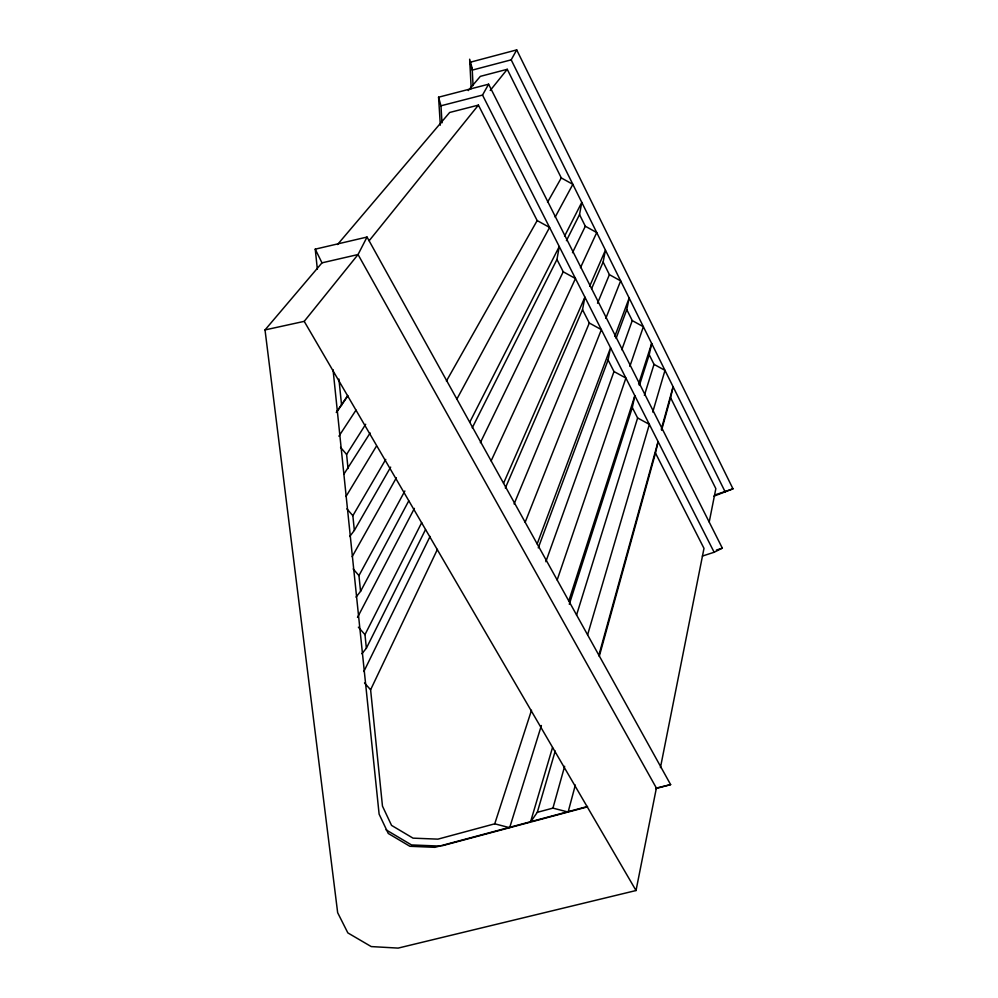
<?xml version="1.0" encoding="UTF-8"?>
<svg xmlns="http://www.w3.org/2000/svg" width="998" height="998" viewBox="0 0 998 998"><rect width="100%" height="100%" fill="white"/><g stroke="black" fill="none" stroke-linecap="round" stroke-linejoin="round"><path stroke-width="1.5" d="M472.229 427.855L556.959 259.468L559.267 246.543L469.721 422.254M566.427 240.668L579.539 214.607L581.772 202.369L564.569 236.139M505.325 488.047L582.52 309.679L584.641 298.539M591.552 288.796L603.129 262.05L605.437 250.149L589.656 286.276M265.019 329.926L304.215 321.356L358.045 254.54L321.98 262.848L265.019 329.926L337.661 912.696L347.84 932.893L371.231 946.578L398.14 948.1L636.025 890.528L656.385 788.046L358.045 254.54L367.039 237.05L670.631 784.615L655.636 788.632M660.439 767.587L703.989 548.364L655.486 453.067L658.094 441.615L598.875 655.199M709.229 521.954L715.84 488.646L670.594 397.691L673.101 386.75L661.287 429.302M538.271 547.89L608.081 359.929L610.551 347.778L537.174 543.91M616.09 338.397L626.781 309.592L629.164 298.04L614.78 336.463M569.297 604.264L632.308 407.521L634.853 395.732L568.81 600.958M639.381 385.453L649.224 354.714L651.669 343.474L638.608 384.03M437.411 549.374L370.607 689.768L382.471 806.135L391.553 825.396L413.022 838.145L437.922 839.143L494.746 823.812L509.654 827.704L530.487 822.115L537.311 812.322L552.929 808.118L568.124 812.048L575.335 785.052M661.574 430.275L670.594 397.691M599.249 656.41L655.486 453.067M552.929 808.118L564.643 766.277M537.311 812.322L555.2 751.057M652.742 412.062L664.992 370.37L654.014 364.345L649.224 354.714M587.597 634.853L649.361 424.375L637.622 417.962L632.308 407.521M530.487 822.115L552.493 747.602M509.654 827.704L541.39 725.521M644.384 395.383L654.014 364.345M576.532 615.105L637.622 417.962M494.746 823.812L531.51 710.239M557.171 579.975L625.896 378.055L613.995 371.543L608.081 359.929M629.863 366.378L643.361 326.72L632.258 320.595L626.781 309.592M545.856 561.687L613.995 371.543M621.804 349.749L632.258 320.595M525.16 522.241L601.37 329.652L589.307 323.015L582.52 309.679M605.823 318.362L620.656 280.875L609.404 274.662L603.129 262.05M514.095 503.965L589.307 323.015M597.528 303.255L609.404 274.662M503.553 483.269L584.903 297.154M491.141 460.864L575.472 278.529L563.234 271.793L556.959 259.468M580.474 267.701L596.729 232.559L585.327 226.247L579.539 214.607M480.362 442.663L563.234 271.793M572.49 252.706L585.327 226.247M363.871 671.492L430.076 536.425M361.9 653.727L366.366 648.226L425.497 529.614M366.366 648.226L364.981 634.628L421.705 522.59M357.496 617.413L414.407 508.394M356.024 597.128L360.565 591.352L408.731 500.909M456.884 399.088L549.586 227.432L537.174 220.57L478.416 105.114L449.661 112.475L337.524 244.535M555.162 217.09L572.852 184.343L561.288 177.918L507.258 69.299L480.337 76.359L468.249 90.581M360.565 591.352L358.956 575.584L404.864 490.991M516.702 49.9L469.833 62.338L472.254 70.11L511.188 59.843L516.702 49.9L732.981 488.82L713.782 496.231M442.014 122.829L440.954 105.8L482.521 95.084L488.608 84.206L722.327 548.139L714.144 552.256L702.367 556.073M352.157 556.672L396.368 477.78M446.418 381.061L537.174 220.57M547.54 202.232L561.288 177.918M349.724 536.5L354.352 530.412L390.667 467.114M354.352 530.412L352.855 515.704L385.752 459.392M345.994 496.517L376.433 446.143M343.799 474.312L370.133 432.982M348.04 468.561L346.605 454.427L365.68 424.262M338.908 436.201L356.012 410.116M336.438 412.186L347.753 395.482M336.401 412.486L347.703 396.181M369.16 240.743L478.416 105.114M490.218 90.469L507.258 69.299M715.279 494.833L732.981 488.82M716.414 550.06L722.327 548.139M587.548 806.471L434.928 847.327L409.879 846.292L388.272 833.467L379.115 814.143L333.045 369.697M442.276 845.73L508.157 828.103M531.996 821.716L566.615 812.447M568.124 812.048L586.774 807.058M440.33 125.162L438.571 97.205L488.608 84.206M656.385 788.046L670.631 784.615M317.352 269.223L315.243 249.163L367.039 237.05M440.779 846.129L411.488 844.932L386.064 829.837M364.519 682.981L370.607 689.768M358.382 627.181L364.981 634.628M353.167 568.985L358.956 575.584M346.93 508.855L352.855 515.704M340.543 447.329L346.605 454.427M304.215 321.356L636.025 890.528M482.521 95.084L714.144 552.256M511.188 59.843L725.371 492.288M315.243 249.163L321.98 262.848M438.571 97.205L440.954 105.8M338.921 379.053L341.578 405.213M473.064 85.591L472.154 68.251L469.659 59.219L471.218 88.735"/></g></svg>
